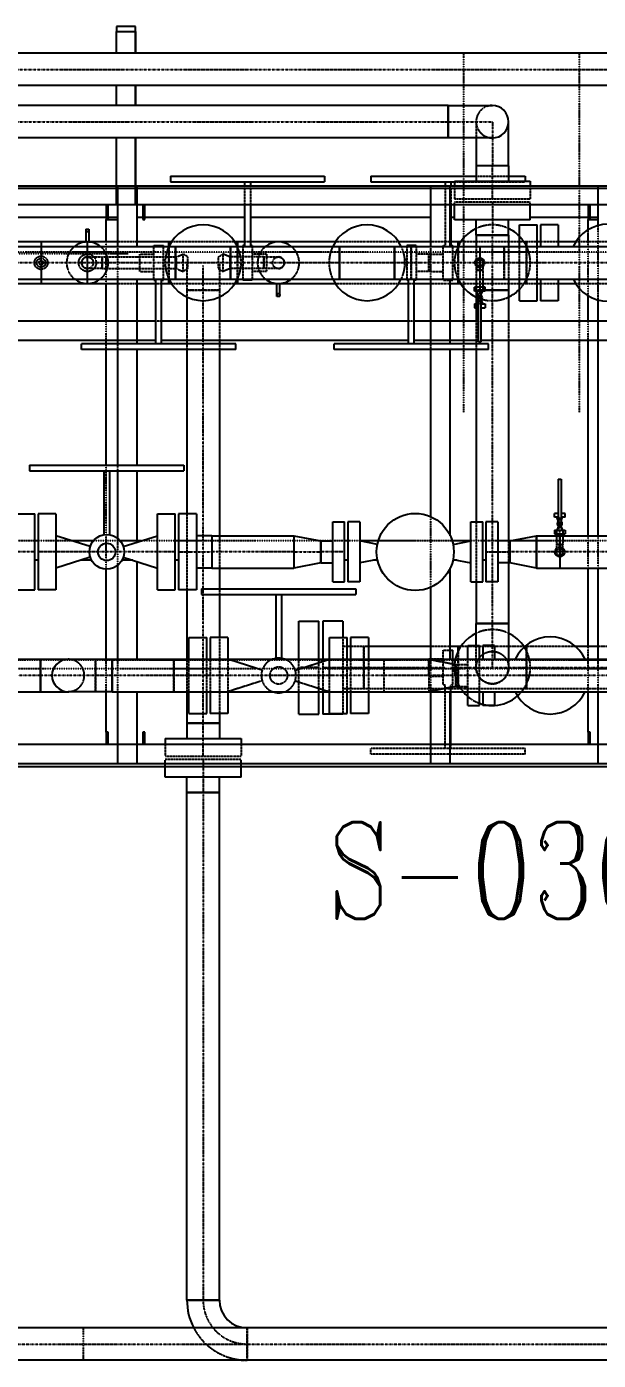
# Model space of a CAD drawing. Header units: millimetres. Extents: x -10011772 to -8149599, y 2847708 to 3434448.
# Drawn here: x -9528684 to -9522755, y 3191703 to 3205541 of the extents above; entities that cross this region are included whole.
import ezdxf

# ---------------------------------------------------------------- set-up
doc = ezdxf.new("R2010")
doc.units = ezdxf.units.MM
for name, pattern in [('DASHDOT2', [0.5, 0.25, -0.125, 0, -0.125]), ('DIVIDE2', [0.625, 0.25, -0.125, 0, -0.125, 0, -0.125]), ('HIDDEN2', [0.1875, 0.125, -0.0625])]:
    doc.linetypes.add(name, pattern=pattern)
doc.layers.add('总平面底图', color=9, linetype='Continuous')
doc.styles.get("Standard").update_dxf_attribs({"font": 'romanc.SHX', "width": 0.75, "bigfont": 'hztxt.shx'})

# ---------------------------------------------------------------- blocks, each defined once
blk = doc.blocks.new('总平面底图 爆炸危险区 LOCATION I')
at = {"layer": '总平面底图', "linetype": 'Continuous'}
for p, q in [((210950, 139046.6), (210850, 139046.6)), ((210950, 139046.6), (210850, 139046.6)), ((210850, 139046.6), (210850, 139021.6)), ((210850, 139046.6), (210850, 139021.6)), ((210850, 138909), (210850, 139021.6)), ((210850, 138909), (210850, 139021.6)), ((210850, 139021.6), (210950, 139021.6)), ((210850, 139021.6), (210950, 139021.6)), ((210950, 139021.6), (210950, 139046.6)), ((210950, 139021.6), (210950, 139046.6)), ((210950, 139021.6), (210950, 138909)), ((210950, 138909), (210950, 139021.6)), ((213771.4, 138909), (207728.6, 138909)), ((213771.4, 138740.7), (207728.6, 138740.7)), ((210850, 138637.5), (210850, 138740.7)), ((210850, 138637.5), (210850, 138740.7)), ((210950, 138740.7), (210950, 138637.5)), ((210950, 138637.5), (210950, 138740.7)), ((212571.4, 138637.5), (207271.4, 138637.5)), ((212571.4, 138637.5), (212571.4, 138469.2)), ((212571.4, 138637.5), (212800, 138637.5)), ((212571.4, 138469.2), (212571.4, 138637.5)), ((212884.1, 138324.7), (212884.1, 138553.3)), ((212571.4, 138469.2), (207271.4, 138469.2)), ((210850, 138121.6), (210850, 138469.2)), ((210850, 138121.6), (210850, 138469.2)), ((210950, 138469.2), (210950, 138121.6)), ((210950, 138121.6), (210950, 138469.2)), ((212800, 138469.2), (212571.4, 138469.2)), ((212715.8, 138469.2), (212715.8, 138324.7)), ((212800, 138324.7), (212715.8, 138324.7)), ((212715.8, 138324.7), (212715.8, 138245.3)), ((212884.1, 138324.7), (212800, 138324.7)), ((212884.1, 138324.7), (212884.1, 138245.3)), ((211130.3, 138271.6), (211930.3, 138271.6)), ((211130.3, 138271.6), (211130.3, 138241.6)), ((211930.3, 138271.6), (211930.3, 138241.6)), ((212169.7, 138271.6), (212715.8, 138271.6)), ((212169.7, 138271.6), (212169.7, 138241.6)), ((212603.1, 138245.3), (212800, 138245.3)), ((212603.1, 138245.3), (212603.1, 138221.6)), ((212800, 138245.3), (212996.8, 138245.3)), ((212884.1, 138271.6), (212969.7, 138271.6)), ((212969.7, 138271.6), (212969.7, 138245.3)), ((212996.8, 138245.3), (212996.8, 138221.6)), ((208300, 138221.6), (218300, 138221.6)), ((210858.5, 137905.7), (210858.5, 138221.6)), ((210958.6, 137905.7), (210958.6, 138221.6)), ((211130.3, 138241.6), (211930.3, 138241.6)), ((211515.3, 138241.6), (211515.3, 138221.6)), ((211545.3, 138241.6), (211545.3, 138221.6)), ((212169.7, 138241.6), (212603.1, 138241.6)), ((212481.7, 137905.7), (212481.7, 138221.6)), ((212554.7, 138241.6), (212554.7, 138221.6)), ((212581.7, 137905.7), (212581.7, 138221.6)), ((212584.7, 138241.6), (212584.7, 138221.6)), ((213349.3, 138015.1), (213349.3, 138221.6)), ((214514.5, 138121.5), (209476.5, 138121.5)), ((210796.6, 138121.5), (210796.6, 138046.8)), ((210806.8, 138046.8), (210806.8, 138121.5)), ((210950, 138121.6), (210850, 138121.6)), ((210950, 138121.6), (210850, 138121.6)), ((210987.9, 138121.5), (210987.9, 138046.8)), ((210998, 138046.8), (210998, 138121.5)), ((211515.3, 138121.5), (211515.3, 137911.6)), ((211545.3, 138121.5), (211545.3, 137911.6)), ((212584.7, 138121.5), (212584.7, 137911.6)), ((212603.1, 138043.7), (212603.1, 138121.5)), ((212996.8, 138043.7), (212996.8, 138121.5)), ((213296.6, 138121.5), (213296.6, 138046.8)), ((213306.8, 138046.8), (213306.8, 138121.5)), ((210796.6, 138056.7), (209985.3, 138056.7)), ((210796.6, 138046.8), (210806.8, 138046.8)), ((210796.6, 137931.1), (210796.6, 138046.8)), ((210858.5, 138056.7), (210806.8, 138056.7)), ((210806.8, 138046.8), (210858.5, 138046.8)), ((210987.9, 138056.7), (210958.6, 138056.7)), ((210987.9, 138046.8), (210998, 138046.8)), ((211515.3, 138056.7), (210998, 138056.7)), ((212481.7, 138056.7), (211545.3, 138056.7)), ((212603.1, 138056.7), (212584.7, 138056.7)), ((212800, 138043.7), (212603.1, 138043.7)), ((212715.8, 137964.3), (212715.8, 138043.7)), ((212996.8, 138043.7), (212800, 138043.7)), ((212884.1, 137964.3), (212884.1, 138043.7)), ((213296.6, 138056.7), (212996.8, 138056.7)), ((213296.6, 137992.8), (213296.6, 138046.8)), ((213296.6, 138046.8), (213306.8, 138046.8)), ((213349.3, 138056.7), (213306.8, 138056.7)), ((213306.8, 138046.8), (213349.3, 138046.8)), ((210692.5, 137996.6), (210700, 137996.6)), ((210692.5, 137996.6), (210692.5, 137929.3)), ((210700, 137996.6), (210707.5, 137996.6)), ((210707.5, 137996.6), (210707.5, 137929.3)), ((212940.4, 137905.7), (212940.4, 138018.4)), ((212940.4, 138018.4), (213032.5, 138018.4)), ((213032.5, 137905.7), (213032.5, 138018.4)), ((213050, 138018.4), (213050, 137905.7)), ((213142, 138018.4), (213050, 138018.4)), ((213142, 138018.4), (213142, 137905.7)), ((210459.5, 137931.1), (210258.7, 137931.1)), ((210338.1, 137905.7), (211157.2, 137905.7)), ((210459.5, 137931.1), (210459.5, 137712)), ((210692.5, 137931.1), (210459.5, 137931.1)), ((210700, 137712), (210700, 137931.1)), ((210858.5, 137931.1), (210707.5, 137931.1)), ((211122.2, 137931.1), (210958.6, 137931.1)), ((211045, 137905.7), (211045, 137911.6)), ((211045, 137911.6), (211094.3, 137911.6)), ((211094.3, 137905.7), (211094.3, 137911.6)), ((211122.2, 137906), (211122.2, 137931.1)), ((211122.2, 137931.1), (211122.2, 137906.1)), ((211136.4, 137931.1), (211122.2, 137931.1)), ((211157.2, 137737.4), (211157.2, 137905.7)), ((211157.2, 137905.7), (211442.7, 137905.7)), ((211157.2, 137905.7), (211157.2, 137737.4)), ((211442.7, 137737.4), (211442.7, 137905.7)), ((211442.7, 137905.7), (211442.7, 137737.4)), ((211442.7, 137905.7), (212007.2, 137905.7)), ((211477.8, 137931.1), (211463.5, 137931.1)), ((211477.8, 137931.1), (211477.8, 137906)), ((211477.8, 137906), (211477.8, 137931.1)), ((211515.3, 137931.1), (211477.8, 137931.1)), ((211505.6, 137911.6), (211505.6, 137905.7)), ((211515.3, 137911.6), (211505.6, 137911.6)), ((211986.4, 137931.1), (211545.3, 137931.1)), ((211554.9, 137911.6), (211545.3, 137911.6)), ((211554.9, 137911.6), (211554.9, 137905.7)), ((212007.2, 137737.4), (212007.2, 137905.7)), ((212007.2, 137905.7), (212292.7, 137905.7)), ((212007.2, 137905.7), (212007.2, 137737.4)), ((212292.7, 137737.4), (212292.7, 137905.7)), ((212292.7, 137905.7), (212292.7, 137737.4)), ((212292.7, 137905.7), (215635.9, 137905.7)), ((212481.7, 137931.1), (212313.5, 137931.1)), ((212355.6, 137911.6), (212355.6, 137905.7)), ((212404.9, 137911.6), (212355.6, 137911.6)), ((212404.9, 137911.6), (212404.9, 137905.7)), ((212622.2, 137931.1), (212584.7, 137931.1)), ((212584.7, 137911.6), (212594.3, 137911.6)), ((212594.3, 137905.7), (212594.3, 137911.6)), ((212622.2, 137906), (212622.2, 137931.1)), ((212622.2, 137931.1), (212622.2, 137906.1)), ((212636.4, 137931.1), (212622.2, 137931.1)), ((212715.8, 137964.3), (212884.1, 137964.3)), ((212715.8, 137964.3), (212715.8, 137905.7)), ((212800, 137964.3), (212715.8, 137964.3)), ((212734.8, 137905.7), (212734.8, 137737.4)), ((212884.1, 137964.3), (212800, 137964.3)), ((212884.1, 137964.3), (212884.1, 137905.7)), ((213050, 137931.1), (213032.5, 137931.1)), ((213232.6, 137931.1), (213142, 137931.1)), ((211442.7, 137851.7), (211442.7, 137851.7)), ((211442.7, 137791.4), (211442.7, 137791.4)), ((210459.5, 137712), (210258.7, 137712)), ((210338.1, 137737.4), (211157.2, 137737.4)), ((210700, 137712), (210459.5, 137712)), ((210858.5, 137712), (210700, 137712)), ((210796.6, 137518.6), (210796.6, 137712)), ((210858.5, 137401.6), (210858.5, 137737.4)), ((210958.6, 137401.6), (210958.6, 137737.4)), ((211054.7, 137712), (210958.6, 137712)), ((211045, 137731.6), (211045, 137737.4)), ((211045, 137731.6), (211054.7, 137731.6)), ((211054.7, 137401.6), (211054.7, 137731.6)), ((211084.7, 137731.6), (211094.3, 137731.6)), ((211084.7, 137401.6), (211084.7, 137731.6)), ((211122.2, 137712), (211084.7, 137712)), ((211094.3, 137731.6), (211094.3, 137737.4)), ((211122.2, 137712), (211122.2, 137737.1)), ((211122.2, 137737.1), (211122.2, 137712)), ((211136.4, 137712), (211122.2, 137712)), ((211157.2, 137737.4), (211442.7, 137737.4)), ((211442.7, 137737.4), (212007.2, 137737.4)), ((211477.8, 137712), (211463.5, 137712)), ((211477.8, 137737.1), (211477.8, 137712)), ((211477.8, 137712), (211477.8, 137737.1)), ((211682.9, 137712), (211477.8, 137712)), ((211505.6, 137737.4), (211505.6, 137731.6)), ((211554.9, 137731.6), (211505.6, 137731.6)), ((211554.9, 137737.4), (211554.9, 137731.6)), ((211682.9, 137646.6), (211682.9, 137713.9)), ((211697.9, 137646.6), (211697.9, 137713.9)), ((211986.4, 137712), (211697.9, 137712)), ((212007.2, 137737.4), (212292.7, 137737.4)), ((212292.7, 137737.4), (215635.9, 137737.4)), ((212365.3, 137712), (212313.5, 137712)), ((212355.6, 137737.4), (212355.6, 137731.6)), ((212365.3, 137731.6), (212355.6, 137731.6)), ((212365.3, 137401.6), (212365.3, 137731.6)), ((212404.9, 137731.6), (212395.3, 137731.6)), ((212395.3, 137401.6), (212395.3, 137731.6)), ((212481.7, 137712), (212395.3, 137712)), ((212404.9, 137737.4), (212404.9, 137731.6)), ((212481.7, 137401.6), (212481.7, 137737.4)), ((212581.7, 137401.6), (212581.7, 137737.4)), ((212581.7, 137731.6), (212594.3, 137731.6)), ((212622.2, 137712), (212581.7, 137712)), ((212594.3, 137731.6), (212594.3, 137737.4)), ((212622.2, 137712), (212622.2, 137737.1)), ((212622.2, 137737.1), (212622.2, 137712)), ((212636.4, 137712), (212622.2, 137712)), ((212734.8, 137695.2), (212707, 137695.2)), ((212707, 137674.5), (212707, 137695.2)), ((212715.8, 137737.4), (212715.8, 137695.2)), ((212718.1, 137695.2), (212718.1, 137737.4)), ((212762.6, 137695.2), (212734.8, 137695.2)), ((212751.5, 137695.2), (212751.5, 137737.4)), ((212762.6, 137674.5), (212762.6, 137695.2)), ((212884.1, 137737.4), (212884.1, 137678.8)), ((212940.4, 137624.7), (212940.4, 137737.4)), ((213032.5, 137624.7), (213032.5, 137737.4)), ((213050, 137712), (213032.5, 137712)), ((213050, 137737.4), (213050, 137624.7)), ((213142, 137737.4), (213142, 137624.7)), ((213232.6, 137712), (213142, 137712)), ((211215.8, 137643.6), (211215.8, 137518.6)), ((211384.1, 137643.6), (211384.1, 137518.6)), ((211690.4, 137646.6), (211682.9, 137646.6)), ((211697.9, 137646.6), (211690.4, 137646.6)), ((212734.8, 137674.5), (212707, 137674.5)), ((212715.8, 137674.5), (212715.8, 137608.6)), ((212729.2, 137653.7), (212719.7, 137674.5)), ((212727.3, 137625.3), (212719.7, 137608.6)), ((212727.3, 137411.6), (212727.3, 137641.6)), ((212762.6, 137674.5), (212734.8, 137674.5)), ((212740.4, 137653.7), (212750, 137674.5)), ((212742.3, 137411.6), (212742.3, 137641.6)), ((212742.3, 137625.3), (212750, 137608.6)), ((212884.1, 137678.8), (212762.6, 137678.8)), ((212762.6, 137678.8), (212884.1, 137678.8)), ((212884.1, 137678.8), (212884.1, 137518.6)), ((212940.4, 137624.7), (213032.5, 137624.7)), ((213142, 137624.7), (213050, 137624.7)), ((213296.6, 137518.6), (213296.6, 137650.3)), ((213349.3, 136405.7), (213349.3, 137628.1)), ((212707, 137608.6), (212727.3, 137608.6)), ((212707, 137608.6), (212707, 137588)), ((212707, 137588), (212727.3, 137588)), ((212715.8, 137588), (212715.8, 137518.6)), ((212742.3, 137608.6), (212762.6, 137608.6)), ((212742.3, 137588), (212762.6, 137588)), ((212762.6, 137608.6), (212762.6, 137588)), ((211054.7, 137518.6), (208300, 137518.6)), ((212365.3, 137518.6), (211084.7, 137518.6)), ((212727.3, 137518.6), (212395.3, 137518.6)), ((214514.5, 137518.6), (212742.3, 137518.6)), ((211054.7, 137418.5), (208300, 137418.5)), ((210796.6, 137401.6), (210796.6, 137418.5)), ((212365.3, 137418.5), (211084.7, 137418.5)), ((211215.8, 137418.5), (211215.8, 137401.6)), ((211384.1, 137418.5), (211384.1, 137401.6)), ((212727.3, 137418.5), (212395.3, 137418.5)), ((212715.8, 137418.5), (212715.8, 137401.6)), ((214805, 137418.5), (212742.3, 137418.5)), ((212884.1, 137418.5), (212884.1, 136378.7)), ((213296.6, 136405.7), (213296.6, 137418.5)), ((211469.7, 137401.6), (210669.7, 137401.6)), ((210669.7, 137371.6), (210669.7, 137401.6)), ((211469.7, 137371.6), (210669.7, 137371.6)), ((210796.6, 136771.6), (210796.6, 137371.6)), ((210858.5, 136771.6), (210858.5, 137371.6)), ((210958.6, 136771.6), (210958.6, 137371.6)), ((211215.8, 137371.6), (211215.8, 136518.4)), ((211384.1, 137371.6), (211384.1, 136405.7)), ((211469.7, 137371.6), (211469.7, 137401.6)), ((212780.3, 137401.6), (211980.3, 137401.6)), ((211980.3, 137371.6), (211980.3, 137401.6)), ((212780.3, 137371.6), (211980.3, 137371.6)), ((212481.7, 136504.1), (212481.7, 137371.6)), ((212581.7, 136405), (212581.7, 137371.6)), ((212715.8, 137371.6), (212715.8, 136477.1)), ((212734.8, 137411.6), (212727.3, 137411.6)), ((212742.3, 137411.6), (212734.8, 137411.6)), ((212780.3, 137371.6), (212780.3, 137401.6)), ((210400, 136771.6), (210800, 136771.6)), ((210400, 136771.6), (210400, 136741.6)), ((210400, 136741.6), (210800, 136741.6)), ((210785, 136741.6), (210785, 136410.3)), ((210800, 136771.6), (211200, 136771.6)), ((210800, 136741.6), (211200, 136741.6)), ((210815, 136741.6), (210815, 136410.3)), ((210858.5, 136389.9), (210858.5, 136741.6)), ((210958.6, 136372.2), (210958.6, 136741.6)), ((211200, 136771.6), (211200, 136741.6)), ((213141.9, 136698.1), (213149.4, 136698.1)), ((213141.9, 136698.1), (213141.9, 136468.1)), ((213149.4, 136698.1), (213156.9, 136698.1)), ((213156.9, 136698.1), (213156.9, 136468.1)), ((210334.8, 136518.4), (210426.9, 136518.4)), ((210426.9, 136321.6), (210426.9, 136518.4)), ((210444.4, 136518.4), (210444.4, 136321.6)), ((210536.4, 136518.4), (210444.4, 136518.4)), ((210536.4, 136518.4), (210536.4, 136321.6)), ((211063.5, 136321.6), (211063.5, 136518.4)), ((211063.5, 136518.4), (211155.6, 136518.4)), ((211155.6, 136321.6), (211155.6, 136518.4)), ((211173.1, 136518.4), (211173.1, 136321.6)), ((211265.1, 136518.4), (211173.1, 136518.4)), ((211265.1, 136518.4), (211265.1, 136321.6)), ((213141.9, 136521.6), (213121.6, 136521.6)), ((213121.6, 136501), (213121.6, 136521.6)), ((213177.2, 136521.6), (213156.9, 136521.6)), ((213177.2, 136501), (213177.2, 136521.6)), ((211972, 136321.6), (211972, 136477.1)), ((211972, 136477.1), (212034, 136477.1)), ((212034, 136321.6), (212034, 136477.1)), ((212050, 136477.1), (212050, 136321.6)), ((212111.9, 136477.1), (212050, 136477.1)), ((212111.9, 136477.1), (212111.9, 136321.6)), ((212688, 136321.6), (212688, 136477.1)), ((212688, 136477.1), (212750, 136477.1)), ((212750, 136321.6), (212750, 136477.1)), ((212766, 136477.1), (212766, 136321.6)), ((212827.9, 136477.1), (212766, 136477.1)), ((212827.9, 136477.1), (212827.9, 136321.6)), ((213141.9, 136501), (213121.6, 136501)), ((213141.9, 136484.4), (213134.2, 136501)), ((213143.8, 136455.9), (213134.2, 136435.1)), ((213155, 136455.9), (213164.5, 136435.1)), ((213177.2, 136501), (213156.9, 136501)), ((213156.9, 136484.4), (213164.5, 136501)), ((210444.4, 136378.6), (210426.9, 136378.6)), ((210536.4, 136405.7), (210536.4, 136321.6)), ((210714.2, 136348.9), (210536.4, 136405.7)), ((210536.4, 136378.6), (210536.4, 136378.6)), ((210730.3, 136378.6), (210621.3, 136378.6)), ((210978.6, 136378.6), (210869.6, 136378.6)), ((210885.7, 136348.9), (211063.5, 136405.7)), ((211063.5, 136237.4), (211063.5, 136405.7)), ((211063.5, 136378.6), (211063.5, 136378.6)), ((211173.1, 136378.6), (211155.6, 136378.6)), ((211344.5, 136405.7), (211265.1, 136405.7)), ((211344.5, 136405.7), (211344.5, 136321.6)), ((211344.5, 136405.7), (211344.5, 136237.4)), ((211344.5, 136405.7), (211770.3, 136405.7)), ((211770.3, 136405.7), (211770.3, 136321.6)), ((211770.3, 136405.7), (211910, 136378.7)), ((211770.3, 136405.7), (211770.3, 136237.4)), ((211910, 136378.7), (211910, 136321.6)), ((211910, 136321.6), (211910, 136378.7)), ((211910, 136378.7), (211972, 136378.7)), ((212050, 136378.6), (212034, 136378.6)), ((212111.9, 136378.7), (212111.9, 136321.6)), ((212203.8, 136360.5), (212111.9, 136378.7)), ((212111.9, 136378.6), (212111.9, 136378.6)), ((212208.3, 136378.6), (212112.5, 136378.6)), ((212687.4, 136378.6), (212591.7, 136378.6)), ((212596.1, 136360.5), (212688, 136378.7)), ((212688, 136264.4), (212688, 136378.7)), ((212688, 136378.6), (212688, 136378.6)), ((212766, 136378.6), (212750, 136378.6)), ((212889.9, 136378.7), (212827.9, 136378.7)), ((212889.9, 136378.7), (213029.6, 136405.7)), ((212889.9, 136321.6), (212889.9, 136378.7)), ((212889.9, 136378.7), (212889.9, 136321.6)), ((213029.6, 136321.6), (213029.6, 136405.7)), ((213029.6, 136405.7), (213029.6, 136237.4)), ((213029.6, 136405.7), (213149.4, 136405.7)), ((213121.6, 136435.1), (213149.4, 136435.1)), ((213121.6, 136435.1), (213121.6, 136414.5)), ((213121.6, 136414.5), (213149.4, 136414.5)), ((213132.7, 136414.5), (213132.7, 136405.7)), ((213149.4, 136435.1), (213177.2, 136435.1)), ((213149.4, 136414.5), (213177.2, 136414.5)), ((213149.4, 136405.7), (213149.4, 136237.4)), ((213149.4, 136405.7), (213505.4, 136405.7)), ((213166.1, 136414.5), (213166.1, 136405.7)), ((213177.2, 136435.1), (213177.2, 136414.5)), ((210426.9, 136124.7), (210426.9, 136321.6)), ((210444.4, 136321.6), (210444.4, 136124.7)), ((210536.4, 136321.6), (210536.4, 136237.4)), ((210536.4, 136321.6), (210536.4, 136124.7)), ((211063.5, 136124.7), (211063.5, 136321.6)), ((211155.6, 136124.7), (211155.6, 136321.6)), ((211173.1, 136321.6), (211173.1, 136124.7)), ((211265.1, 136321.6), (211265.1, 136124.7)), ((211344.5, 136321.6), (211344.5, 136237.4)), ((211770.3, 136321.6), (211770.3, 136237.4)), ((211910, 136321.6), (211910, 136264.4)), ((211910, 136264.4), (211910, 136321.6)), ((211972, 136166), (211972, 136321.6)), ((212034, 136166), (212034, 136321.6)), ((212050, 136321.6), (212050, 136166)), ((212111.9, 136321.6), (212111.9, 136166)), ((212111.9, 136321.6), (212111.9, 136264.4)), ((212688, 136166), (212688, 136321.6)), ((212750, 136166), (212750, 136321.6)), ((212766, 136321.6), (212766, 136166)), ((212827.9, 136321.6), (212827.9, 136166)), ((212889.9, 136264.4), (212889.9, 136321.6)), ((212889.9, 136321.6), (212889.9, 136264.4)), ((213029.6, 136237.4), (213029.6, 136321.6)), ((210444.4, 136278.5), (210426.9, 136278.5)), ((210714.2, 136294.2), (210536.4, 136237.4)), ((210536.4, 136278.5), (210536.4, 136278.5)), ((210720.9, 136278.5), (210665.1, 136278.5)), ((210858.5, 135764.7), (210858.5, 136253.3)), ((210934.8, 136278.5), (210879, 136278.5)), ((210885.7, 136294.2), (211063.5, 136237.4)), ((210958.6, 135764.7), (210958.6, 136270.9)), ((211063.5, 136278.5), (211063.5, 136278.5)), ((211173.1, 136278.5), (211155.6, 136278.5)), ((211344.5, 136237.4), (211265.1, 136237.4)), ((211344.5, 136237.4), (211770.3, 136237.4)), ((211384.1, 136237.4), (211384.1, 136130.5)), ((211910, 136264.4), (211770.3, 136237.4)), ((211910, 136264.4), (211972, 136264.4)), ((212050, 136278.5), (212034, 136278.5)), ((212203.8, 136282.6), (212111.9, 136264.4)), ((212111.9, 136278.5), (212111.9, 136278.5)), ((212204.6, 136278.5), (212182.9, 136278.5)), ((212581.7, 135764.7), (212581.7, 136238.2)), ((212617, 136278.5), (212595.3, 136278.5)), ((212596.1, 136282.6), (212688, 136264.4)), ((212688, 136278.5), (212688, 136278.5)), ((212766, 136278.5), (212750, 136278.5)), ((212889.9, 136264.4), (212827.9, 136264.4)), ((212884.1, 136264.4), (212884.1, 135950.2)), ((213029.6, 136237.4), (212889.9, 136264.4)), ((213029.6, 136237.4), (213149.4, 136237.4)), ((213149.4, 136237.4), (213505.4, 136237.4)), ((213296.6, 135831.1), (213296.6, 136237.4)), ((213349.3, 135764.7), (213349.3, 136237.4)), ((210796.6, 135764.7), (210796.6, 136231.6)), ((210334.8, 136124.7), (210426.9, 136124.7)), ((210536.4, 136124.7), (210444.4, 136124.7)), ((211063.5, 136124.7), (211155.6, 136124.7)), ((211265.1, 136124.7), (211173.1, 136124.7)), ((211215.8, 136124.7), (211215.8, 135764.7)), ((211291.8, 136130.5), (211691.8, 136130.5)), ((211291.8, 136130.5), (211291.8, 136100.5)), ((211291.8, 136100.5), (211691.8, 136100.5)), ((211384.1, 136100.5), (211384.1, 135877.4)), ((211676.8, 136100.5), (211676.8, 135769.3)), ((211691.8, 136130.5), (212091.8, 136130.5)), ((211691.8, 136100.5), (212091.8, 136100.5)), ((211706.8, 136100.5), (211706.8, 135769.3)), ((211972, 136166), (212034, 136166)), ((212111.9, 136166), (212050, 136166)), ((212091.8, 136130.5), (212091.8, 136100.5)), ((212481.7, 135764.7), (212481.7, 136139)), ((212688, 136166), (212750, 136166)), ((212715.8, 136166), (212715.8, 135950.2)), ((212827.9, 136166), (212766, 136166)), ((211796.8, 135764.7), (211796.8, 135962.9)), ((211796.8, 135764.7), (211796.8, 135962.9)), ((211796.8, 135962.9), (211900, 135962.9)), ((211900, 135764.7), (211900, 135962.9)), ((211920.6, 135962.9), (211920.6, 135764.7)), ((212023.7, 135962.9), (211920.6, 135962.9)), ((212023.7, 135962.9), (212023.7, 135877.4)), ((212884.1, 135950.2), (212715.8, 135950.2)), ((212715.8, 135950.2), (212884.1, 135950.2)), ((212715.8, 135836.1), (212715.8, 135950.2)), ((212884.1, 135950.2), (212884.1, 135764.7)), ((211226.7, 135764.7), (211226.7, 135877.4)), ((211226.7, 135877.4), (211318.7, 135877.4)), ((211318.7, 135764.7), (211318.7, 135877.4)), ((211336.2, 135877.4), (211336.2, 135764.7)), ((211428.3, 135877.4), (211336.2, 135877.4)), ((211428.3, 135877.4), (211428.3, 135764.7)), ((211955.4, 135764.7), (211955.4, 135877.4)), ((211955.4, 135877.4), (212047.4, 135877.4)), ((212047.4, 135764.7), (212047.4, 135877.4)), ((212064.9, 135831.1), (212047.4, 135831.1)), ((212064.9, 135877.4), (212064.9, 135764.7)), ((212157, 135877.4), (212064.9, 135877.4)), ((212157, 135877.4), (212157, 135764.7)), ((212481.7, 135831.1), (212157, 135831.1)), ((212622.2, 135831.1), (212581.7, 135831.1)), ((212622.2, 135831.1), (212622.2, 135806.1)), ((212636.4, 135831.1), (212622.2, 135831.1)), ((212622.2, 135806), (212622.2, 135831.1)), ((212672, 135764.7), (212672, 135836.1)), ((212672, 135836.1), (212734, 135836.1)), ((212734, 135764.7), (212734, 135836.1)), ((212750, 135836.1), (212750, 135764.7)), ((212811.9, 135836.1), (212750, 135836.1)), ((212811.9, 135836.1), (212811.9, 135764.7)), ((212968.3, 135831.1), (212963.5, 135831.1)), ((213349.3, 135831.1), (213231.6, 135831.1)), ((210169.5, 135764.7), (210457.2, 135764.7)), ((210457.2, 135680.5), (210457.2, 135764.7)), ((210457.2, 135764.7), (210600, 135764.7)), ((210457.2, 135764.7), (210457.2, 135680.5)), ((210600, 135764.7), (210828.6, 135764.7)), ((210828.6, 135596.4), (210828.6, 135764.7)), ((210828.6, 135764.7), (210828.6, 135596.4)), ((210828.6, 135764.7), (215550, 135764.7)), ((212471, 135764.7), (212471, 135766.6)), ((212471, 135766.6), (212481.7, 135766.6)), ((212581.7, 135811.6), (212594.3, 135811.6)), ((212594.3, 135764.7), (212594.3, 135811.6)), ((210457.2, 135596.4), (210457.2, 135680.5)), ((210457.2, 135680.5), (210457.2, 135596.4)), ((210176.8, 135596.4), (210457.2, 135596.4)), ((210457.2, 135596.4), (210600, 135596.4)), ((210828.6, 135596.4), (210600, 135596.4)), ((210796.6, 135386.7), (210796.6, 135596.4)), ((210828.6, 135596.4), (215550, 135596.4)), ((210858.5, 135221.6), (210858.5, 135596.4)), ((210958.6, 135221.6), (210958.6, 135596.4)), ((211215.8, 135596.4), (211215.8, 135433.5)), ((211226.7, 135483.7), (211226.7, 135596.4)), ((211318.7, 135483.7), (211318.7, 135596.4)), ((211336.2, 135596.4), (211336.2, 135483.7)), ((211428.3, 135596.4), (211428.3, 135483.7)), ((211796.8, 135480.3), (211796.8, 135596.4)), ((211796.8, 135480.3), (211796.8, 135596.4)), ((211900, 135480.3), (211900, 135596.4)), ((211920.6, 135596.4), (211920.6, 135480.3)), ((211955.4, 135483.7), (211955.4, 135596.4)), ((212047.4, 135483.7), (212047.4, 135596.4)), ((212064.9, 135596.4), (212064.9, 135483.7)), ((212157, 135596.4), (212157, 135483.7)), ((212481.7, 135221.6), (212481.7, 135596.4)), ((212581.7, 135221.6), (212581.7, 135596.4)), ((212584.7, 135321.6), (212584.7, 135596.4)), ((212672, 135525), (212672, 135596.4)), ((212734, 135525), (212734, 135596.4)), ((212750, 135596.4), (212750, 135525)), ((212811.9, 135596.4), (212811.9, 135525)), ((213296.6, 135386.7), (213296.6, 135596.4)), ((213349.3, 135221.6), (213349.3, 135596.4)), ((211226.7, 135483.7), (211318.7, 135483.7)), ((211428.3, 135483.7), (211336.2, 135483.7)), ((211384.1, 135483.7), (211384.1, 135433.5)), ((211796.8, 135480.3), (211900, 135480.3)), ((212023.7, 135480.3), (211920.6, 135480.3)), ((211955.4, 135483.7), (212047.4, 135483.7)), ((212023.7, 135483.7), (212023.7, 135480.3)), ((212157, 135483.7), (212064.9, 135483.7)), ((212672, 135525), (212734, 135525)), ((212811.9, 135525), (212750, 135525)), ((211215.8, 135433.5), (211300, 135433.5)), ((211215.8, 135433.5), (211215.8, 135354.1)), ((211384.1, 135433.5), (211215.8, 135433.5)), ((211300, 135433.5), (211384.1, 135433.5)), ((211384.1, 135433.5), (211384.1, 135354.1)), ((210796.6, 135386.7), (210796.6, 135321.6)), ((210806.8, 135386.7), (210796.6, 135386.7)), ((210806.8, 135321.6), (210806.8, 135386.7)), ((210998, 135386.7), (210987.9, 135386.7)), ((210987.9, 135386.7), (210987.9, 135321.6)), ((210998, 135321.6), (210998, 135386.7)), ((211103.1, 135354.1), (211300, 135354.1)), ((211103.1, 135354.1), (211103.1, 135321.6)), ((211300, 135354.1), (211496.8, 135354.1)), ((211496.8, 135354.1), (211496.8, 135321.6)), ((213296.6, 135386.7), (213296.6, 135321.6)), ((213306.8, 135386.7), (213296.6, 135386.7)), ((213306.8, 135321.6), (213306.8, 135386.7)), ((210796.6, 135322.9), (208925.5, 135322.9)), ((215141.2, 135321.6), (208925.5, 135321.6)), ((210858.5, 135322.9), (210806.8, 135322.9)), ((210987.9, 135322.9), (210958.6, 135322.9)), ((211103.1, 135322.9), (210998, 135322.9)), ((212481.7, 135322.9), (211496.8, 135322.9)), ((213296.6, 135322.9), (212584.7, 135322.9)), ((213349.3, 135322.9), (213306.8, 135322.9)), ((218300, 135221.6), (208925.5, 135221.6)), ((211103.1, 135152.5), (211103.1, 135221.6)), ((211496.8, 135152.5), (211496.8, 135221.6)), ((211300, 135152.5), (211103.1, 135152.5)), ((211215.8, 135073.1), (211215.8, 135152.5)), ((211496.8, 135152.5), (211300, 135152.5)), ((211384.1, 135073.1), (211384.1, 135152.5)), ((211215.8, 135073.1), (211384.1, 135073.1)), ((211215.8, 132440.3), (211215.8, 135073.1)), ((211300, 135073.1), (211215.8, 135073.1)), ((211384.1, 135073.1), (211300, 135073.1)), ((211384.1, 132440.3), (211384.1, 135073.1)), ((211215.8, 132440.3), (211384.1, 132440.3)), ((211384.1, 132440.3), (211215.8, 132440.3)), ((219330.2, 132295.8), (208728.6, 132295.8)), ((219330.2, 132127.5), (208728.6, 132127.5))]:
    blk.add_line(p, q, dxfattribs=at)
at = {"layer": '总平面底图', "linetype": 'DASHDOT2'}
for p, q in [((212650, 138909), (212650, 138740.7)), ((212650, 138909), (212650, 138740.7)), ((213250, 138909), (213250, 138740.7)), ((213250, 138909), (213250, 138740.7)), ((212650, 138740.7), (212650, 138671.6)), ((212650, 138740.7), (212650, 138637.5)), ((213250, 138740.7), (213250, 138221.6)), ((213250, 138740.7), (213250, 138671.6)), ((212650, 138637.5), (212650, 138469.2)), ((212650, 138469.2), (212650, 138245.3)), ((212650, 138245.3), (212650, 138043.7)), ((210858.5, 138121.5), (210858.5, 138221.6)), ((212481.7, 138121.5), (212481.7, 138221.6)), ((213250, 138221.6), (213250, 138121.5)), ((213349.3, 138121.5), (213349.3, 138221.6)), ((213250, 138121.5), (213250, 137953.9)), ((212650, 138043.7), (212650, 137905.7)), ((213296.6, 137650.3), (213296.6, 137992.8)), ((213349.3, 137628.1), (213349.3, 138015.1)), ((210796.6, 137712), (210796.6, 137931.1)), ((210858.5, 137737.4), (210858.5, 137905.7)), ((212481.7, 137737.4), (212481.7, 137905.7)), ((212650, 137905.7), (212650, 137737.4)), ((213250, 137953.9), (213250, 137689.3)), ((218055.6, 137877.3), (208300, 137877.3)), ((210911.9, 137868.6), (210166.6, 137868.6)), ((212650, 137737.4), (212650, 137518.6)), ((213250, 137689.3), (213250, 137518.6)), ((210796.6, 137418.5), (210796.6, 137518.6)), ((210958.6, 137518.6), (210858.5, 137518.6)), ((210858.5, 137418.5), (210858.5, 137518.6)), ((211084.7, 137518.6), (211054.7, 137518.6)), ((212395.3, 137518.6), (212365.3, 137518.6)), ((212481.7, 137418.5), (212481.7, 137518.6)), ((212581.7, 137518.6), (212481.7, 137518.6)), ((212650, 137518.6), (212650, 137418.5)), ((212742.3, 137518.6), (212727.3, 137518.6)), ((213250, 137518.6), (213250, 137418.5)), ((213296.6, 137418.5), (213296.6, 137518.6)), ((213349.3, 137418.5), (213349.3, 137518.6)), ((213449.4, 137518.6), (213349.3, 137518.6)), ((212650, 137418.5), (212650, 137401.6)), ((213250, 137418.5), (213250, 137044.8)), ((210796.6, 137371.6), (210796.6, 137401.6)), ((210858.5, 137371.6), (210858.5, 137401.6)), ((212481.7, 137371.6), (212481.7, 137401.6)), ((212650, 137401.6), (212650, 137371.6)), ((212650, 137371.6), (212650, 137044.8)), ((210796.6, 136231.6), (210796.6, 136771.6)), ((210858.5, 136741.6), (210858.5, 136771.6)), ((212481.7, 136139), (212481.7, 136504.1)), ((210426.9, 136378.6), (209876.8, 136378.6)), ((210536.4, 136378.6), (210444.4, 136378.6)), ((210621.3, 136378.6), (210536.4, 136378.6)), ((210958.6, 136378.6), (210730.3, 136378.6)), ((210858.5, 136253.3), (210858.5, 136389.9)), ((211063.5, 136378.6), (210978.6, 136378.6)), ((211155.6, 136378.6), (211063.5, 136378.6)), ((212034, 136378.6), (211173.1, 136378.6)), ((212111.9, 136378.6), (212050, 136378.6)), ((212112.5, 136378.6), (212111.9, 136378.6)), ((212591.7, 136378.6), (212208.3, 136378.6)), ((212688, 136378.6), (212687.4, 136378.6)), ((212750, 136378.6), (212688, 136378.6)), ((213676.9, 136378.6), (212766, 136378.6)), ((213296.6, 136237.4), (213296.6, 136405.7)), ((213349.3, 136237.4), (213349.3, 136405.7)), ((213296.6, 135596.4), (213296.6, 135831.1)), ((216582.1, 135759.7), (210169.5, 135759.7)), ((210796.6, 135596.4), (210796.6, 135764.7)), ((210858.5, 135596.4), (210858.5, 135764.7)), ((212481.7, 135596.4), (212481.7, 135764.7)), ((213349.3, 135596.4), (213349.3, 135764.7)), ((216166.7, 135715.2), (208300, 135715.2)), ((210858.5, 135221.6), (210858.5, 135321.6)), ((212481.7, 135221.6), (212481.7, 135321.6)), ((213349.3, 135221.6), (213349.3, 135321.6)), ((210680.4, 132127.5), (210680.4, 132295.8))]:
    blk.add_line(p, q, dxfattribs=at)
at = {"layer": '总平面底图', "linetype": 'DIVIDE2'}
for p, q in [((207728.6, 138824.9), (213771.4, 138824.9)), ((207271.4, 138553.3), (212571.4, 138553.3)), ((212571.4, 138553.3), (212571.4, 138553.3)), ((212571.4, 138553.3), (212571.4, 138553.3)), ((212571.4, 138553.3), (212800, 138553.3)), ((212800, 138553.3), (212800, 138469.2)), ((212800, 138469.2), (212800, 138324.7)), ((212800, 138324.7), (212800, 138324.7)), ((212800, 138324.7), (212800, 138324.7)), ((212800, 138221.6), (212800, 138324.7)), ((212800, 138153.3), (212800, 138221.6)), ((212800, 138135.8), (212800, 138121.5)), ((212800, 138121.5), (212800, 137964.3)), ((212800, 137905.7), (212800, 137964.3)), ((212800, 137964.3), (212800, 137964.3)), ((212800, 137964.3), (212800, 137964.3)), ((212800, 137737.4), (212800, 137905.7)), ((211157.2, 137821.6), (210338.1, 137821.6)), ((211157.2, 137821.6), (211157.2, 137821.6)), ((211157.2, 137821.6), (211157.2, 137821.6)), ((211442.7, 137821.6), (211157.2, 137821.6)), ((211300, 137678.8), (211300, 137806.6)), ((211442.7, 137821.6), (211442.7, 137821.6)), ((212007.2, 137821.6), (211442.7, 137821.6)), ((212292.7, 137821.6), (212007.2, 137821.6)), ((212007.2, 137821.6), (212007.2, 137821.6)), ((212007.2, 137821.6), (212007.2, 137821.6)), ((212292.7, 137821.6), (212292.7, 137821.6)), ((215635.9, 137821.6), (212292.7, 137821.6)), ((212734.8, 137821.6), (212734.8, 137783.5)), ((212734.8, 137783.5), (212734.8, 137737.4)), ((212734.8, 137783.5), (212734.8, 137783.5)), ((212734.8, 137783.5), (212734.8, 137783.5)), ((212734.8, 137737.4), (212734.8, 137695.2)), ((212734.8, 137695.2), (212734.8, 137677.7)), ((212800, 137678.8), (212800, 137737.4)), ((211300, 137678.8), (211300, 137678.8)), ((211300, 137624.7), (211300, 137678.8)), ((211300, 137518.6), (211300, 137624.7)), ((212734.8, 137677.7), (212734.8, 137605.4)), ((212800, 137518.6), (212800, 137678.8)), ((212800, 137678.8), (212800, 137678.8)), ((211300, 137418.5), (211300, 137518.6)), ((212800, 137418.5), (212800, 137518.6)), ((211300, 137401.6), (211300, 137418.5)), ((212800, 136477.1), (212800, 137418.5)), ((211300, 137371.6), (211300, 137401.6)), ((211300, 136405.7), (211300, 137371.6)), ((212800, 136166), (212800, 136477.1)), ((213149.4, 136431.9), (213149.4, 136504.2)), ((211300, 136237.4), (211300, 136405.7)), ((213149.4, 136414.5), (213149.4, 136431.9)), ((213149.4, 136405.7), (213149.4, 136414.5)), ((213149.4, 136359.7), (213149.4, 136405.7)), ((210426.9, 136321.6), (210255.4, 136321.6)), ((211155.6, 136321.6), (210444.4, 136321.6)), ((211173.1, 136321.6), (211344.5, 136321.6)), ((211770.3, 136321.6), (211344.5, 136321.6)), ((211770.3, 136321.6), (211910, 136321.6)), ((212034, 136321.6), (211910, 136321.6)), ((212766, 136321.6), (212889.9, 136321.6)), ((213029.6, 136321.6), (212889.9, 136321.6)), ((213149.4, 136321.6), (213029.6, 136321.6)), ((213149.4, 136359.7), (213149.4, 136359.7)), ((213149.4, 136359.7), (213149.4, 136359.6)), ((213149.4, 136321.6), (213149.4, 136359.7)), ((213505.4, 136321.6), (213149.4, 136321.6)), ((213149.4, 136321.6), (213149.4, 136321.6)), ((213149.4, 136321.6), (213149.4, 136321.6)), ((211300, 136130.5), (211300, 136237.4)), ((211300, 136100.5), (211300, 136130.5)), ((211300, 135877.4), (211300, 136100.5)), ((212800, 135950.2), (212800, 136166)), ((212800, 135950.2), (212800, 135950.2)), ((212800, 135950.2), (212800, 135950.1)), ((212800, 135836.1), (212800, 135950.2)), ((211300, 135483.7), (211300, 135877.4)), ((212800, 135721.6), (212800, 135836.1)), ((211900, 135721.6), (211796.8, 135721.6)), ((211796.8, 135721.6), (211796.8, 135721.6)), ((211920.6, 135721.6), (212133.4, 135721.6)), ((212133.4, 135721.6), (212554.7, 135721.6)), ((212584.7, 135721.6), (212622.2, 135721.6)), ((212622.2, 135721.6), (212622.2, 135721.6)), ((212622.2, 135721.6), (212977.8, 135721.6)), ((212977.8, 135721.6), (212977.7, 135721.6)), ((212977.7, 135721.6), (212977.7, 135721.6)), ((212977.8, 135721.6), (213822.2, 135721.6)), ((210457.2, 135680.5), (210176.8, 135680.5)), ((210515.8, 135680.5), (210457.2, 135680.5)), ((210457.2, 135680.5), (210457.2, 135680.5)), ((210457.2, 135680.5), (210457.2, 135680.5)), ((210600, 135680.5), (210515.8, 135680.5)), ((210828.6, 135680.5), (210600, 135680.5)), ((210828.5, 135680.5), (210828.5, 135680.5)), ((210828.5, 135680.5), (210828.6, 135680.5)), ((215550, 135680.5), (210828.6, 135680.5)), ((211300, 135433.5), (211300, 135483.7)), ((211300, 135321.6), (211300, 135433.5)), ((211300, 135262), (211300, 135321.6)), ((211300, 135244.5), (211300, 135221.6)), ((211300, 135221.6), (211300, 135073.1)), ((211300, 135073.1), (211300, 132440.3)), ((211300, 132440.2), (211300, 132440.3)), ((211300, 132440.2), (211300, 132440.2)), ((208728.6, 132211.7), (219330.2, 132211.7))]:
    blk.add_line(p, q, dxfattribs=at)
at = {"layer": '总平面底图', "linetype": 'HIDDEN2'}
for p, q in [((212715.8, 138553.3), (212715.8, 138469.2)), ((212715.8, 138271.6), (212884.1, 138271.6)), ((212969.7, 138245.3), (212969.7, 138241.6)), ((211515.3, 138221.6), (211515.3, 138121.5)), ((211545.3, 138221.6), (211545.3, 138121.5)), ((212554.7, 138221.6), (212554.7, 137911.6)), ((212584.7, 138221.6), (212584.7, 138121.5)), ((212603.1, 138241.6), (212969.7, 138241.6)), ((212603.1, 138221.6), (212603.1, 138153.3)), ((212996.8, 138221.6), (212996.8, 138153.3)), ((212603.1, 138153.3), (212800, 138153.3)), ((212800, 138135.8), (212603.1, 138135.8)), ((212603.1, 138121.5), (212603.1, 138135.8)), ((212800, 138153.3), (212996.8, 138153.3)), ((212996.8, 138135.8), (212800, 138135.8)), ((212996.8, 138121.5), (212996.8, 138135.8)), ((210700, 137931.1), (210692.5, 137931.1)), ((210707.5, 137931.1), (210700, 137931.1)), ((210958.6, 137931.1), (210858.5, 137931.1)), ((211045, 137737.4), (211045, 137905.7)), ((211094.3, 137737.4), (211094.3, 137905.7)), ((211122.2, 137906.1), (211122.2, 137821.6)), ((211122.2, 137737.1), (211122.2, 137906)), ((211463.5, 137931.1), (211136.4, 137931.1)), ((211477.8, 137906), (211477.8, 137821.6)), ((211477.8, 137737.1), (211477.8, 137906)), ((211505.6, 137905.7), (211505.6, 137737.4)), ((211545.3, 137931.1), (211515.3, 137931.1)), ((211554.9, 137905.7), (211554.9, 137737.4)), ((212313.5, 137931.1), (211986.4, 137931.1)), ((212292.7, 137905.7), (212292.7, 137905.7)), ((212355.6, 137905.7), (212355.6, 137737.4)), ((212378.6, 137821.6), (212378.6, 137905.7)), ((212378.6, 137905.7), (212378.6, 137737.4)), ((212404.9, 137905.7), (212404.9, 137737.4)), ((212584.7, 137931.1), (212481.7, 137931.1)), ((212545, 137731.6), (212545, 137911.6)), ((212545, 137911.6), (212554.7, 137911.6)), ((212594.3, 137737.4), (212594.3, 137905.7)), ((212622.2, 137906.1), (212622.2, 137821.6)), ((212622.2, 137737.1), (212622.2, 137906)), ((212977.8, 137931.1), (212636.4, 137931.1)), ((212715.8, 137905.7), (212715.8, 137737.4)), ((212861, 137821.6), (212861, 137905.7)), ((212861, 137905.7), (212861, 137737.4)), ((212884.1, 137905.7), (212884.1, 137737.4)), ((212940.4, 137821.6), (212940.4, 137905.7)), ((212977.8, 137712), (212977.8, 137931.1)), ((213032.5, 137931.1), (212977.8, 137931.1)), ((212977.8, 137931.1), (212977.8, 137821.6)), ((213032.5, 137821.6), (213032.5, 137905.7)), ((213142, 137931.1), (213050, 137931.1)), ((213567.3, 137931.1), (213232.6, 137931.1)), ((210700, 137851.7), (210776.2, 137851.7)), ((210776.2, 137851.7), (210776.2, 137791.4)), ((210776.2, 137851.7), (211160.4, 137851.7)), ((210776.2, 137791.4), (210776.2, 137851.7)), ((210971, 137776.6), (210971, 137866.6)), ((210971, 137866.6), (211045, 137866.6)), ((211094.3, 137836.6), (211103.7, 137836.6)), ((211160.4, 137851.7), (211197, 137866.8)), ((211160.4, 137851.7), (211160.4, 137791.4)), ((211160.4, 137821.6), (211160.4, 137851.7)), ((211197, 137821.6), (211197, 137866.8)), ((211221.4, 137851.7), (211197, 137866.8)), ((211221.4, 137821.6), (211221.4, 137851.7)), ((211378.5, 137851.7), (211402.9, 137866.8)), ((211378.5, 137851.7), (211378.5, 137821.6)), ((211402.9, 137866.8), (211402.9, 137821.6)), ((211439.5, 137851.7), (211402.9, 137866.8)), ((211439.5, 137791.4), (211439.5, 137851.7)), ((211442.7, 137851.7), (211439.5, 137851.7)), ((211439.5, 137851.7), (211439.5, 137821.6)), ((211614.2, 137851.7), (211442.7, 137851.7)), ((211505.6, 137836.6), (211496.2, 137836.6)), ((211629, 137866.6), (211554.9, 137866.6)), ((211614.2, 137791.4), (211614.2, 137851.7)), ((211614.2, 137851.7), (211614.2, 137791.4)), ((211614.2, 137851.7), (211690.4, 137851.7)), ((211629, 137866.6), (211629, 137776.6)), ((212355.6, 137836.6), (212346.2, 137836.6)), ((212479, 137866.6), (212404.9, 137866.6)), ((212471, 137776.6), (212471, 137866.6)), ((212479, 137866.6), (212545, 137866.6)), ((212479, 137866.6), (212479, 137776.6)), ((212594.3, 137836.6), (212603.7, 137836.6)), ((210776.2, 137791.4), (210700, 137791.4)), ((210776.2, 137791.4), (211160.4, 137791.4)), ((210971, 137776.6), (211045, 137776.6)), ((211094.3, 137806.6), (211103.7, 137806.6)), ((211122.2, 137821.6), (211122.2, 137737.1)), ((211160.4, 137791.4), (211160.4, 137821.6)), ((211160.4, 137791.4), (211197, 137776.3)), ((211197, 137776.3), (211197, 137821.6)), ((211221.4, 137791.4), (211197, 137776.3)), ((211215.8, 137821.6), (211215.8, 137678.8)), ((211221.4, 137791.4), (211221.4, 137821.6)), ((211378.5, 137821.6), (211378.5, 137791.4)), ((211378.5, 137791.4), (211402.9, 137776.3)), ((211384.1, 137821.6), (211384.1, 137678.8)), ((211402.9, 137821.6), (211402.9, 137776.3)), ((211439.5, 137791.4), (211402.9, 137776.3)), ((211439.5, 137821.6), (211439.5, 137791.4)), ((211442.7, 137791.4), (211439.5, 137791.4)), ((211614.2, 137791.4), (211442.7, 137791.4)), ((211477.8, 137821.6), (211477.8, 137737.1)), ((211505.6, 137806.6), (211496.2, 137806.6)), ((211629, 137776.6), (211554.9, 137776.6)), ((211690.4, 137791.4), (211614.2, 137791.4)), ((212355.6, 137806.6), (212346.2, 137806.6)), ((212378.6, 137737.4), (212378.6, 137821.6)), ((212479, 137776.6), (212404.9, 137776.6)), ((212479, 137776.6), (212545, 137776.6)), ((212594.3, 137806.6), (212603.7, 137806.6)), ((212622.2, 137821.6), (212622.2, 137737.1)), ((212718.1, 137821.6), (212718.1, 137783.5)), ((212718.1, 137783.5), (212751.5, 137783.5)), ((212718.1, 137737.4), (212718.1, 137783.5)), ((212734.8, 137783.5), (212718.1, 137783.5)), ((212751.5, 137783.5), (212734.8, 137783.5)), ((212751.5, 137783.5), (212751.5, 137821.6)), ((212751.5, 137737.4), (212751.5, 137783.5)), ((212861, 137737.4), (212861, 137821.6)), ((212940.4, 137737.4), (212940.4, 137821.6)), ((212977.8, 137821.6), (212977.8, 137712)), ((213032.5, 137737.4), (213032.5, 137821.6)), ((210958.6, 137712), (210858.5, 137712)), ((211084.7, 137712), (211054.7, 137712)), ((211463.5, 137712), (211136.4, 137712)), ((211697.9, 137712), (211682.9, 137712)), ((212313.5, 137712), (211986.4, 137712)), ((212292.7, 137737.4), (212292.7, 137737.4)), ((212395.3, 137712), (212365.3, 137712)), ((212581.7, 137712), (212481.7, 137712)), ((212545, 137731.6), (212581.7, 137731.6)), ((212977.8, 137712), (212636.4, 137712)), ((212715.8, 137695.2), (212715.8, 137678.8)), ((212718.1, 137677.7), (212718.1, 137695.2)), ((212751.5, 137677.7), (212751.5, 137695.2)), ((213032.5, 137712), (212977.8, 137712)), ((213142, 137712), (213050, 137712)), ((213567.3, 137712), (213232.6, 137712)), ((211215.8, 137678.8), (211384.1, 137678.8)), ((211384.1, 137678.8), (211215.8, 137678.8)), ((211215.8, 137678.8), (211215.8, 137643.6)), ((211384.1, 137678.8), (211384.1, 137643.6)), ((212762.6, 137678.8), (212715.8, 137678.8)), ((212715.8, 137678.8), (212715.8, 137674.5)), ((212715.8, 137678.8), (212762.6, 137678.8)), ((212718.1, 137677.7), (212751.5, 137677.7)), ((212715.8, 137608.6), (212715.8, 137588)), ((211215.8, 137518.6), (211215.8, 137418.5)), ((211384.1, 137518.6), (211384.1, 137418.5)), ((212715.8, 137518.6), (212715.8, 137418.5)), ((212884.1, 137518.6), (212884.1, 137418.5)), ((211215.8, 137401.6), (211215.8, 137371.6)), ((211384.1, 137401.6), (211384.1, 137371.6)), ((212715.8, 137401.6), (212715.8, 137371.6)), ((211215.8, 136518.4), (211215.8, 136124.7)), ((212715.8, 136477.1), (212715.8, 136166)), ((211384.1, 136405.7), (211384.1, 136237.4)), ((212884.1, 136378.7), (212884.1, 136264.4)), ((213166.1, 136431.9), (213132.7, 136431.9)), ((213132.7, 136431.9), (213132.7, 136414.5)), ((213132.7, 136405.7), (213132.7, 136359.7)), ((213166.1, 136431.9), (213166.1, 136414.5)), ((213166.1, 136405.7), (213166.1, 136359.7)), ((213166.1, 136359.7), (213132.7, 136359.7)), ((213132.7, 136359.7), (213149.4, 136359.7)), ((213132.7, 136359.7), (213132.7, 136321.6)), ((213149.4, 136359.7), (213166.1, 136359.7)), ((213166.1, 136321.6), (213166.1, 136359.7)), ((211384.1, 136130.5), (211384.1, 136100.5)), ((211384.1, 135877.4), (211384.1, 135483.7)), ((212023.7, 135877.4), (212023.7, 135721.6)), ((212047.4, 135831.1), (212023.7, 135831.1)), ((212133.4, 135831.1), (212064.9, 135831.1)), ((212133.4, 135831.1), (212133.4, 135721.6)), ((212133.4, 135721.6), (212133.4, 135831.1)), ((212157, 135831.1), (212133.4, 135831.1)), ((212581.7, 135831.1), (212481.7, 135831.1)), ((212963.5, 135831.1), (212636.4, 135831.1)), ((212715.8, 135721.6), (212715.8, 135836.1)), ((212977.8, 135831.1), (212968.3, 135831.1)), ((212977.8, 135831.1), (212977.8, 135721.6)), ((212977.8, 135612), (212977.8, 135831.1)), ((213231.6, 135831.1), (212977.8, 135831.1)), ((213450, 135831.1), (213349.3, 135831.1)), ((210742.7, 135764.7), (210742.7, 135680.5)), ((210742.7, 135680.5), (210742.7, 135764.7)), ((211147.3, 135764.7), (211147.3, 135680.5)), ((211147.3, 135680.5), (211147.3, 135764.7)), ((211215.8, 135764.7), (211215.8, 135596.4)), ((211226.7, 135680.5), (211226.7, 135764.7)), ((211318.7, 135680.5), (211318.7, 135764.7)), ((211336.2, 135764.7), (211336.2, 135680.5)), ((211428.3, 135764.7), (211428.3, 135680.5)), ((211428.3, 135764.7), (211428.3, 135680.5)), ((211606.1, 135707.9), (211428.3, 135764.7)), ((211777.6, 135707.9), (211955.4, 135764.7)), ((211796.8, 135721.6), (211796.8, 135764.7)), ((211796.8, 135721.6), (211796.8, 135764.7)), ((211900, 135721.6), (211900, 135764.7)), ((211920.6, 135764.7), (211920.6, 135721.6)), ((211955.4, 135680.5), (211955.4, 135764.7)), ((211955.4, 135596.4), (211955.4, 135764.7)), ((212047.4, 135680.5), (212047.4, 135764.7)), ((212064.9, 135764.7), (212064.9, 135680.5)), ((212157, 135764.7), (212157, 135680.5)), ((212236.4, 135764.7), (212236.4, 135680.5)), ((212236.4, 135764.7), (212236.4, 135680.5)), ((212470.3, 135764.7), (212470.3, 135680.5)), ((212470.3, 135764.7), (212610, 135737.7)), ((212470.3, 135764.7), (212470.3, 135680.5)), ((212471, 135676.6), (212471, 135764.7)), ((212481.7, 135766.6), (212545, 135766.6)), ((212545, 135631.6), (212545, 135811.6)), ((212545, 135811.6), (212581.7, 135811.6)), ((212594.3, 135631.6), (212594.3, 135764.7)), ((212622.2, 135806.1), (212622.2, 135721.6)), ((212622.2, 135721.6), (212622.2, 135806)), ((212672, 135680.5), (212672, 135764.7)), ((212734, 135680.5), (212734, 135764.7)), ((212884.1, 135764.7), (212884.1, 135721.6)), ((211796.8, 135596.4), (211796.8, 135721.6)), ((211796.8, 135596.4), (211796.8, 135721.6)), ((211900, 135596.4), (211900, 135721.6)), ((211920.6, 135721.6), (211920.6, 135596.4)), ((212023.7, 135721.6), (212023.7, 135483.7)), ((212133.4, 135721.6), (212133.4, 135612)), ((212133.4, 135612), (212133.4, 135721.6)), ((212594.3, 135736.6), (212603.7, 135736.6)), ((212594.3, 135706.6), (212603.7, 135706.6)), ((212610, 135737.7), (212610, 135680.5)), ((212610, 135680.5), (212610, 135737.7)), ((212610, 135737.7), (212672, 135737.7)), ((212622.2, 135721.6), (212622.2, 135612)), ((212622.2, 135612), (212622.2, 135721.6)), ((212977.8, 135721.6), (212977.8, 135612)), ((210742.7, 135680.5), (210742.7, 135596.4)), ((210742.7, 135596.4), (210742.7, 135680.5)), ((211147.3, 135680.5), (211147.3, 135596.4)), ((211147.3, 135596.4), (211147.3, 135680.5)), ((211226.7, 135596.4), (211226.7, 135680.5)), ((211318.7, 135596.4), (211318.7, 135680.5)), ((211336.2, 135680.5), (211336.2, 135596.4)), ((211428.3, 135680.5), (211428.3, 135596.4)), ((211428.3, 135680.5), (211428.3, 135596.4)), ((211606.1, 135653.2), (211428.3, 135596.4)), ((211777.6, 135653.2), (211955.4, 135596.4)), ((211955.4, 135596.4), (211955.4, 135680.5)), ((212047.4, 135596.4), (212047.4, 135680.5)), ((212064.9, 135680.5), (212064.9, 135596.4)), ((212157, 135680.5), (212157, 135596.4)), ((212236.4, 135680.5), (212236.4, 135596.4)), ((212236.4, 135680.5), (212236.4, 135596.4)), ((212470.3, 135680.5), (212470.3, 135596.4)), ((212470.3, 135680.5), (212470.3, 135596.4)), ((212610, 135623.4), (212470.3, 135596.4)), ((212471, 135676.6), (212545, 135676.6)), ((212545, 135631.6), (212554.7, 135631.6)), ((212554.7, 135301.6), (212554.7, 135631.6)), ((212584.7, 135631.6), (212594.3, 135631.6)), ((212584.7, 135596.4), (212584.7, 135631.6)), ((212610, 135680.5), (212610, 135623.4)), ((212610, 135623.4), (212610, 135680.5)), ((212610, 135623.4), (212672, 135623.4)), ((212672, 135596.4), (212672, 135680.5)), ((212734, 135596.4), (212734, 135680.5)), ((212133.4, 135612), (212023.7, 135612)), ((212622.2, 135612), (212133.4, 135612)), ((212977.8, 135612), (212622.2, 135612)), ((213822.2, 135612), (212977.8, 135612)), ((211103.1, 135321.6), (211103.1, 135262)), ((211496.8, 135321.6), (211496.8, 135262)), ((212969.7, 135301.6), (212169.7, 135301.6)), ((212169.7, 135271.6), (212169.7, 135301.6)), ((212969.7, 135271.6), (212169.7, 135271.6)), ((212584.7, 135301.6), (212584.7, 135321.6)), ((212969.7, 135271.6), (212969.7, 135301.6)), ((211103.1, 135262), (211300, 135262)), ((211300, 135244.5), (211103.1, 135244.5)), ((211103.1, 135221.6), (211103.1, 135244.5)), ((211300, 135262), (211496.8, 135262)), ((211496.8, 135244.5), (211300, 135244.5)), ((211496.8, 135221.6), (211496.8, 135244.5)), ((211528.6, 132127.5), (211528.6, 132295.8)), ((211528.6, 132295.8), (211528.6, 132127.5))]:
    blk.add_line(p, q, dxfattribs=at)
at = {"layer": '总平面底图'}
for p, q in [((218294.8, 138207.7), (208294.8, 138207.7)), ((208294.8, 135207.7), (218294.8, 135207.7))]:
    blk.add_line(p, q, dxfattribs=at)
at = {"layer": '总平面底图', "linetype": 'Continuous'}
for centre, radius in [((210700, 137989.1), 7.5), ((211690.4, 137654.1), 7.5), ((212734.8, 137641.6), 7.5), ((212400, 136321.6), 200), ((213149.4, 136468.1), 7.5), ((210800, 136321.6), 90), ((210800, 136321.6), 45)]:
    blk.add_circle(centre, radius, dxfattribs=at)
at = {"layer": '总平面底图', "linetype": 'HIDDEN2'}
for centre, radius in [((210459.5, 137821.6), 34.5), ((210459.5, 137821.6), 23), ((210459.5, 137821.6), 10.7), ((210700, 137821.6), 45.2), ((210700, 137821.6), 30.2), ((211690.4, 137821.6), 30.2), ((212734.8, 137821.6), 25.1), ((212734.8, 137821.6), 16.7), ((213149.4, 136321.6), 25.1), ((213149.4, 136321.6), 16.7), ((212800, 135721.6), 84.1), ((211691.8, 135680.5), 45)]:
    blk.add_circle(centre, radius, dxfattribs=at)
for centre, radius, start, end in [((212800, 138553.3), 84.1, 90, 270), ((212800, 137821.6), 196.8, 64.6961, 115.3039), ((210700, 137821.6), 108, 128.79325, 231.20675), ((210700, 137821.6), 107.9, 308.79325, 51.20675), ((211300, 137821.6), 196.8, 154.6961, 180), ((211300, 137821.6), 196.9, 334.6961, 25.3039), ((211690.4, 137821.6), 107.9, 128.79325, 231.20675), ((211690.4, 137821.6), 108, 308.79325, 51.20675), ((212150, 137821.6), 196.8, 154.6961, 205.3039), ((212150, 137821.6), 196.8, 0, 25.3039), ((212800, 137821.6), 196.9, 154.6961, 180), ((212800, 137821.6), 196.8, 315.50899, 44.49101), ((210700, 137821.6), 30.2, 90, 270), ((211690.4, 137821.6), 30.2, 270, 90), ((211300, 137821.6), 196.8, 180, 205.3039), ((212150, 137821.6), 196.8, 334.6961, 0), ((212800, 137821.6), 196.8, 180, 205.3039), ((212800, 137821.6), 196.8, 244.6961, 295.3039), ((212800, 135721.6), 196.8, 64.6961, 115.3039), ((212800, 135721.6), 196.9, 311.55295, 32.86918), ((210600, 135680.5), 84.1, 0, 90), ((211691.8, 135680.5), 90, 110.79428, 249.20572), ((211691.8, 135680.5), 90, 290.79428, 69.20572), ((212800, 135721.6), 196.8, 167.35224, 180), ((212800, 135721.6), 196.8, 180, 219.48544), ((212800, 135721.6), 84.1, 180, 0), ((210600, 135680.5), 84.1, 270, 0), ((212800, 135721.6), 196.8, 229.47372, 250.41039), ((212800, 135721.6), 196.9, 255.28563, 267.1757), ((212800, 135721.6), 196.8, 272.8243, 273.46649), ((211528.6, 132440.3), 312.7, 207.51165, 270)]:
    blk.add_arc(centre, radius, start, end, dxfattribs=at)
at = {"layer": '总平面底图', "linetype": 'Continuous'}
for centre, radius, start, end in [((212800, 138553.3), 84.1, 270, 90), ((212800, 138553.3), 84.1, 0, 90), ((212800, 138553.3), 84.1, 270, 0), ((211300, 137821.6), 196.9, 25.3039, 154.6961), ((212150, 137821.6), 196.8, 25.3039, 154.6961), ((212800, 137821.6), 196.8, 115.3039, 154.6961), ((212800, 137821.6), 196.8, 44.49101, 64.6961), ((213400, 137821.6), 200, 24.878, 155.122), ((210700, 137821.6), 108, 90, 128.79325), ((210700, 137821.6), 108, 51.20675, 90), ((211690.4, 137821.6), 108, 51.20675, 128.79325), ((210700, 137821.6), 107.9, 231.20675, 308.79325), ((211300, 137821.6), 196.8, 205.3039, 334.6961), ((211690.4, 137821.6), 107.9, 231.20675, 270), ((211690.4, 137821.6), 108, 270, 308.79325), ((212150, 137821.6), 196.8, 205.3039, 334.6961), ((212800, 137821.6), 196.9, 205.3039, 244.6961), ((213400, 137821.6), 200, 204.878, 335.122), ((212734.8, 137641.6), 13.4, 114.68898, 235.96051), ((212734.8, 137641.6), 13.4, 0, 65.31102), ((212734.8, 137641.6), 13.4, 304.03949, 0), ((212800, 137821.6), 196.8, 295.3039, 315.50899), ((213149.4, 136468.1), 13.4, 124.03949, 245.31102), ((213149.4, 136468.1), 13.4, 294.68898, 0), ((213149.4, 136468.1), 13.4, 0, 55.96051), ((212800, 135721.6), 196.8, 115.3039, 167.35224), ((212800, 135721.6), 196.9, 32.86918, 64.6961), ((213100, 135680.5), 200, 24.878, 155.122), ((210600, 135680.5), 84.1, 90, 270), ((210600, 135680.5), 84.1, 90, 270), ((211691.8, 135680.5), 90, 90, 110.79428), ((211691.8, 135680.5), 90, 69.20572, 90), ((211691.8, 135680.5), 90, 249.20572, 290.79428), ((212800, 135721.6), 196.8, 219.48544, 229.47372), ((212800, 135721.6), 196.9, 273.46649, 311.55295), ((213100, 135680.5), 200, 204.878, 335.122), ((212800, 135721.6), 196.9, 250.41039, 255.28563), ((212800, 135721.6), 196.8, 267.1757, 272.8243), ((211528.6, 132440.3), 312.7, 180, 207.51165), ((211528.6, 132440.3), 144.5, 180, 270)]:
    blk.add_arc(centre, radius, start, end, dxfattribs=at)
at = {"layer": '总平面底图', "linetype": 'DIVIDE2'}
for start, end in [(180, 219.19373), (219.19373, 270)]:
    blk.add_arc((211528.6, 132440.3), 228.6, start, end, dxfattribs=at)
at = {"layer": '总平面底图', "width": 0.75}
blk.add_text('S-0302-I', height=500, rotation=0.00002, dxfattribs=at).set_placement((211945.5, 134418.6))

msp = doc.modelspace()

# ---------------------------------------------------------------- block references
at = {"layer": '总平面底图', "xscale": 2, "yscale": 2, "zscale": 2}
msp.add_blockref('总平面底图 爆炸危险区 LOCATION I', (-9949454, 2927448), dxfattribs=at)

doc.saveas('drawing.dxf')
